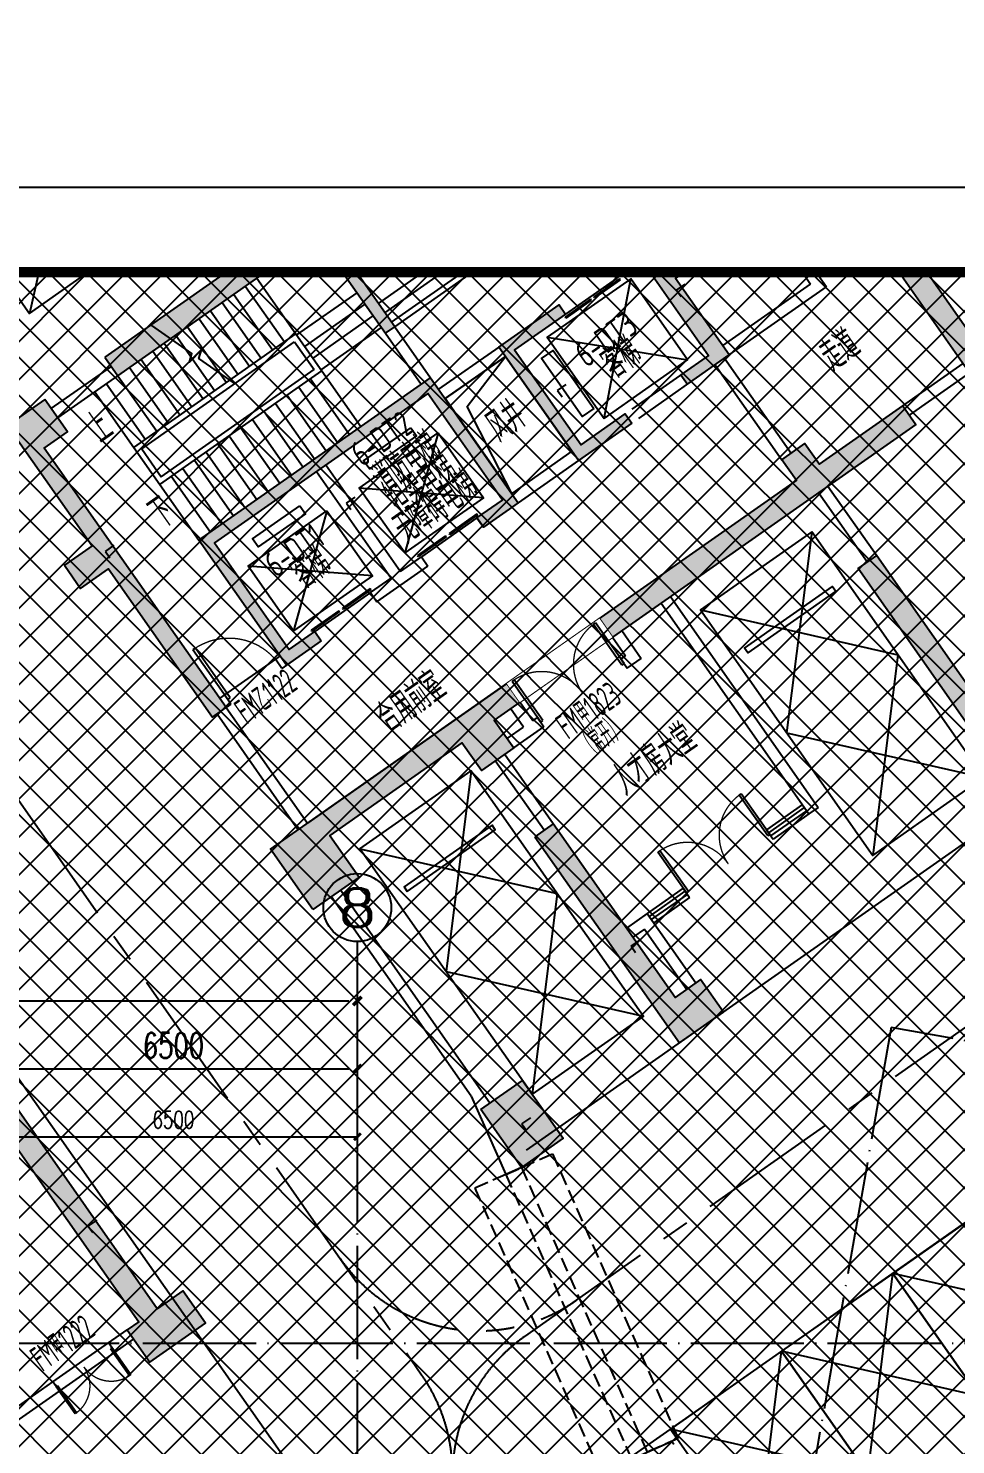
# Model space of a CAD drawing. Header units: millimetres. Extents: x 12325263 to 13848842, y -1463133 to 573208.
# Drawn here: x 12598484 to 12614869, y -804679 to -779647 of the extents above; entities that cross this region are included whole.
import ezdxf
from ezdxf.enums import TextEntityAlignment as Align
from ezdxf.xclip import XClip

# ---------------------------------------------------------------- set-up
doc = ezdxf.new("R2010")
doc.units = ezdxf.units.MM
doc.header["$LTSCALE"] = 1000
doc.header["$XCLIPFRAME"] = 0
for name, pattern in [('DASH', [0.35, 0.25, -0.1]), ('DOTE', [2.42, 2, -0.2, 0.02, -0.2]), ('ÎÄå«ºþµØÏÂÊÒ¡¾²ÎÕÕ¡¿$0$CENTERX2', [4, 2.5, -0.5, 0.5, -0.5])]:
    doc.linetypes.add(name, pattern=pattern)
for name, color, linetype in [('-2F平面$0$PUB-TEXT', 7, 'Continuous'), ('56号楼地下室墙柱$0$0q-柱0', 3, 'Continuous'), ('56号楼地下室墙柱$0$0q-柱填充', 5, 'Continuous'), ('A-AXIS', 16, 'DOTE'), ('A-AXIS-DIMS', 3, 'Continuous'), ('A-AXIS-TEXT', 7, 'Continuous'), ('A-WALL-PATT', 8, 'Continuous'), ('AXIS', 3, 'Continuous'), ('AXIS_TEXT', 7, 'Continuous'), ('DIM-PUB', 3, 'Continuous'), ('DRWD-DOOR', 2, 'Continuous'), ('DRWD-F-TEXT', 142, 'Continuous'), ('DRWD-WINDOW', 2, 'Continuous'), ('PARTS-CAR-政府', 40, 'Continuous'), ('PARTS-HOLE', 3, 'Continuous'), ('PARTS-STAIR', 2, 'Continuous'), ('PUB-TEXT', 7, 'Continuous'), ('PUB_DIM', 83, 'Continuous'), ('PUB_HATCH', 8, 'Continuous'), ('PUB_TEXT', 7, 'Continuous'), ('ROAD-LINE', 20, 'Continuous'), ('ROAD-中心线', 142, 'Continuous'), ('TITLIN1', 7, 'Continuous'), ('WALL', 5, 'Continuous'), ('WALL-SHATCH', 8, 'Continuous'), ('人防墙', 6, 'Continuous'), ('地下室柱网$0$1-0w-XR引用', 8, 'Continuous')]:
    doc.layers.add(name, color=color, linetype=linetype)
doc.layers.add('56号楼地下室墙柱$0$9', color=1, linetype='Continuous', plot=False)
doc.styles.add('-2F平面$0$hztxt', font='gbenor.shx', dxfattribs={"width": 0.7, "bigfont": 'gbcbig.shx'})
doc.styles.add('_TCH_AXIS', font='COMPLEX', dxfattribs={"bigfont": 'GBCBIG'})
doc.styles.add('_TCH_DIM_T3', font='SIMPLEX.shx', dxfattribs={"width": 0.705882, "bigfont": 'GBCBIG.shx'})
doc.styles.add('ACHT', font='simhei.ttf')
doc.styles.add('COMPLEX', font='COMPLEX')
doc.styles.add('hztxt', font='gbenor.shx', dxfattribs={"width": 0.7, "bigfont": 'gbcbig.shx'})
doc.styles.get("Standard").update_dxf_attribs({"font": 'gbenor.shx', "bigfont": 'gbcbig.shx'})
doc.styles.add('TITXC', font='simhei.ttf')
doc.styles.add('TITXV', font='', dxfattribs={"width": 0.7})
doc.styles.get('TITXV').set_extended_font_data('SimSun')
doc.dimstyles.new('_TCH_ARCH&&120', dxfattribs={"dimtxt": 306, "dimasz": 120, "dimexe": 300, "dimexo": 360, "dimgap": 147, "dimtad": 1, "dimdec": 0, "dimzin": 0, "dimdsep": 46, "dimtxsty": '_TCH_DIM_T3', "dimblk": 'ARCHTICK', "dimcen": 0.09, "dimclrt": 7, "dimazin": 2, "dimtfac": 1, "dimtdec": 0, "dimtix": 1, "dimtmove": 2, "dimatfit": 3, "dimfxl": 1, "dimfxlon": 1, "dimtolj": 1, "dimtzin": 0, "dimarcsym": 0})
doc.dimstyles.new('_TCH_ARCH&&150', dxfattribs={"dimtxt": 446.25, "dimasz": 150, "dimexe": 375, "dimexo": 450, "dimgap": 189.375, "dimtad": 1, "dimdec": 0, "dimzin": 0, "dimdsep": 46, "dimtxsty": '_TCH_DIM_T3', "dimblk": 'asdggshdfhsg_ArchTick', "dimcen": 0.09, "dimclrt": 7, "dimazin": 2, "dimtfac": 1, "dimtdec": 0, "dimtix": 1, "dimtmove": 2, "dimatfit": 3, "dimfxl": 1, "dimtolj": 1, "dimtzin": 0, "dimarcsym": 0})

# ---------------------------------------------------------------- blocks, each defined once
blk = doc.blocks.new('横向图框_A0')
at = {"layer": 'TITLIN1'}
blk.add_lwpolyline([(0, 0), (1189, 0), (1189, 841), (0, 841)], close=True, dxfattribs=at)
at = {"layer": 'TITLIN1', "const_width": 1.2}
blk.add_lwpolyline([(25, 10), (1179, 10), (1179, 831), (25, 831)], close=True, dxfattribs=at)
blk.add_lwpolyline([(25, 10), (1179, 10), (1179, 831), (25, 831)], close=True, dxfattribs=at)
at = {"style": 'TITXV', "width": 0.8}
for tag, p in [('智能化', (9.38, 781)), ('暖通', (3.13, 781)), ('建筑', (3.13, 705)), ('结构', (9.38, 705)), ('给排水', (15.63, 705)), ('电气', (21.88, 705))]:
    blk.add_attdef(tag, text='', height=2.5, rotation=90, dxfattribs=at).set_placement(p, align=Align.MIDDLE_CENTER)
for tag, height, style, p in [('总工程师', 3, 'ACHT', (1143.11, 210.3)), ('审定', 3, 'ACHT', (1143.11, 202.3)), ('审核', 3, 'ACHT', (1143.11, 194.3)), ('设计总负责人1', 3, 'ACHT', (1143.11, 186.3)), ('设计总负责人2', 3, 'ACHT', (1143.11, 178.3)), ('设计总负责人3', 3, 'ACHT', (1143.11, 170.3)), ('专业负责人1', 3, 'ACHT', (1143.11, 162.3)), ('专业负责人2', 3, 'ACHT', (1143.11, 154.3)), ('专业负责人3', 3, 'ACHT', (1143.11, 146.3)), ('校核1', 3, 'ACHT', (1143.11, 138.3)), ('校核2', 3, 'ACHT', (1143.11, 130.3)), ('设计1', 3, 'ACHT', (1143.11, 122.3)), ('设计2', 3, 'ACHT', (1143.11, 114.3)), ('工程编号', 3, 'TITXC', (1142.31, 74.79)), ('专业', 3, 'TITXC', (1170.43, 74.79)), ('设计阶段', 3, 'TITXC', (1155.54, 67.78)), ('图号', 5, 'TITXC', (1140.34, 32.75)), ('出图日期', 3, 'ACHT', (1144.35, 24.29))]:
    blk.add_attdef(tag, text='', height=height, dxfattribs=dict(style=style)).set_placement(p, align=Align.MIDDLE_CENTER)
at = {"style": 'TITXC', "flags": 1}
for tag, height, p in [('建设单位', 3, (1149.82, 102.29)), ('工程名称', 3, (1149.82, 86.29)), ('图纸名称', 5, (1149.82, 51.04))]:
    blk.add_attdef(tag, text='', height=height, dxfattribs=at).set_placement(p, align=Align.MIDDLE_CENTER)
at = {"style": 'ACHT', "width": 0.8}
for tag, p in [('版本号', (1172.76, 32.79)), ('序号', (1172.76, 24.29))]:
    blk.add_attdef(tag, text='', height=3, dxfattribs=at).set_placement(p, align=Align.MIDDLE_CENTER)
blk = doc.blocks.new('*U20')
blk.add_blockref('横向图框_A0', (0, 0))
blk = doc.blocks.new('A$C15443CC7')
at = {"xscale": 150, "yscale": 150, "zscale": 150}
blk.add_blockref('*U20', (0, 0), dxfattribs=at)
blk = doc.blocks.new('adgshg20211228-rf1')
at = {"layer": 'PUB_HATCH'}
blk.add_hatch(color=256, dxfattribs=at).paths.add_polyline_path([(0, 566), (-4490, 5056), (-4773, 4773), (0, 0)])
at = {"layer": '人防墙'}
for p, q in [((0, 566), (-4490, 5056)), ((-4773, 4773), (0, 0))]:
    blk.add_line(p, q, dxfattribs=at)
blk = doc.blocks.new('adgshg13-A$C7F010FC0')
at = {"layer": 'WALL-SHATCH'}
h = blk.add_hatch(color=256, dxfattribs=at)
h.dxf.hatch_style = 1
h.paths.add_polyline_path([(-60384, -16881), (-763, 197), (12588, -13153), (12588, -157996), (-162965, -188820), (-171262, -180523), (-171262, -31311), (-150707, -10756), (-131860, -7981), (-99162, -7981), (-99162, -4981), (-76620, -4981), (-70108, -16881)], flags=16)
h.paths.add_polyline_path([(-60091, -16381), (-647, 647), (12988, -12988), (12988, -158332), (-163101, -189250), (-171662, -180689), (-171662, -31145), (-150778, -10261), (-131897, -7481), (-99562, -7481), (-99562, -4581), (-76366, -4581), (-69908, -16381)])
blk = doc.blocks.new('adgshg13-$DORLIB2D$00000127')
at = {"color": 0}
for points in [[(-0.533, 0.795), (-0.533, 0.69)], [(-0.033, 0.795), (-0.533, 0.795)], [(-0.033, 0.69), (-0.533, 0.69)], [(-0.033, 0.795), (-0.033, 0.69)], [(0.533, 0.795), (0.033, 0.795)], [(0.033, 0.795), (0.033, 0.69)], [(0.533, 0.69), (0.033, 0.69)], [(0.533, 0.795), (0.533, 0.69)], [(0.5, 0.5), (-0.5, 0.5)]]:
    blk.add_lwpolyline(points, dxfattribs=at)
blk = doc.blocks.new('adgshg13-$WINLIB2D$00000001')
at = {"color": 0}
for points in [[(-0.5, 0.5), (0.5, 0.5)], [(0.5, 0.167), (-0.5, 0.167)], [(0.5, -0.167), (-0.5, -0.167)], [(-0.5, -0.5), (0.5, -0.5)]]:
    blk.add_lwpolyline(points, dxfattribs=at)
blk = doc.blocks.new('adgshg13-$DorLib2D$00000001')
at = {"linetype": 'ByBlock'}
for p, q in [((0.45, 0.975), (0.5, 0.975)), ((0.45, 0), (0.45, 0.975)), ((0.5, 0), (0.5, 0.975)), ((0.5, 0), (0.45, 0))]:
    blk.add_line(p, q, dxfattribs=at)
at = {"linetype": 'ByBlock', "lineweight": 13}
blk.add_arc((0.475, 0), 0.975, 91.4693, 180, dxfattribs=at)
blk = doc.blocks.new('adgshg13-$DorLib2D$00000002')
for p, q in [((-0.5, 0), (-0.5, 0.4875)), ((-0.475, 0.4875), (-0.5, 0.4875)), ((-0.475, 0), (-0.475, 0.4875)), ((0.475, 0), (0.475, 0.4875)), ((0.475, 0.4875), (0.5, 0.4875)), ((0.5, 0), (0.5, 0.4875)), ((-0.5, 0), (-0.475, 0)), ((0.5, 0), (0.475, 0))]:
    blk.add_line(p, q)
at = {"lineweight": 13}
for centre, start, end in [((-0.4875, 0), 0, 88.53072), ((0.4875, 0), 91.46928, 180)]:
    blk.add_arc(centre, 0.4875, start, end, dxfattribs=at)
blk = doc.blocks.new('adgshg13-FJLM5500')
at = {"layer": 'DRWD-WINDOW', "color": 1, "linetype": 'DASH'}
for p, q in [((-500, 5750), (-500, 250)), ((100, 5750), (-500, 5750)), ((400, 5750), (1000, 5750)), ((1000, 5750), (1000, 250)), ((-500, 250), (100, 250)), ((1000, 250), (400, 250))]:
    blk.add_line(p, q, dxfattribs=at)
at = {"layer": 'DRWD-WINDOW', "color": 2, "linetype": 'DASH'}
for p, q in [((100, 5750), (100, 250)), ((100, 5750), (400, 5750)), ((400, 5750), (400, 250)), ((100, 250), (400, 250))]:
    blk.add_line(p, q, dxfattribs=at)
blk = doc.blocks.new('adgshg13-政府车位')
at = {"color": 40}
blk.add_lwpolyline([(0, 0), (2400, 0), (2400, 5300), (0, 5300)], close=True, dxfattribs=at)
for points in [[(2400, 0), (0, 2650), (2400, 5300)], [(0, 0), (2400, 2650), (0, 5300)]]:
    blk.add_lwpolyline(points, dxfattribs=at)
at = {"color": 40, "extrusion": (-0.000447791, 3.39716e-15, 1), "elevation": -1}
blk.add_lwpolyline([(250, 1100), (2150, 1100), (2150, 1000), (250, 1000)], close=True, dxfattribs=at)
blk = doc.blocks.new('adgshg56号楼地下室墙柱')
at = {"layer": '56号楼地下室墙柱$0$0q-柱填充'}
h = blk.add_hatch(color=256, dxfattribs=at)
h.dxf.hatch_style = 1
h.paths.add_polyline_path([(-1000, 3800), (-1800, 3800), (-1800, 1200), (-2400, 1200), (-2400, 700), (-1800, 700), (-1800, -2500), (-1500, -2500), (-1500, 3100), (-1000, 3100)])
h = blk.add_hatch(color=256, dxfattribs=at)
h.dxf.hatch_style = 1
h.paths.add_polyline_path([(300, 3800), (300, 3400), (4600, 3400), (4600, 1300), (4800, 1300), (4800, 3400), (8550, 3400), (8550, 2650), (9850, 2650), (9850, 3800)])
h = blk.add_hatch(color=256, dxfattribs=at)
h.dxf.hatch_style = 1
h.paths.add_polyline_path([(550, -2500), (-200, -2500), (-200, 200), (4800, 200), (4800, -2500), (4050, -2500), (4050, -2300), (4600, -2300), (4600, 0), (0, 0), (0, -2300), (550, -2300)])
h = blk.add_hatch(color=256, dxfattribs=at)
h.dxf.hatch_style = 1
h.paths.add_polyline_path([(7250, -2500), (6100, -2500), (6100, -50), (7400, -50), (7400, -250), (6300, -250), (6300, -2300), (7250, -2300)])
h = blk.add_hatch(color=256, dxfattribs=at)
h.dxf.hatch_style = 1
h.paths.add_polyline_path([(8500, -250), (9050, -250), (9050, -2300), (8450, -2300), (8450, -2500), (9350, -2500), (9350, -850), (9850, -850), (9850, -50), (8500, -50)])
h = blk.add_hatch(color=256, dxfattribs=at)
h.dxf.hatch_style = 1
h.paths.add_polyline_path([(-2300, -6300), (-2300, -5000), (9050, -5000), (9050, -4550), (9550, -4550), (9550, -5000), (11350, -5000), (11350, -5400), (2250, -5400), (2250, -6000), (1550, -6000), (1550, -5400), (-1300, -5400), (-1300, -6300)])
h = blk.add_hatch(color=256, dxfattribs=at)
h.dxf.hatch_style = 1
h.paths.add_polyline_path([(-9000, -5000), (-9000, -10500), (-9250, -10500), (-9250, -11200), (-8050, -11200), (-8050, -10500), (-8600, -10500), (-8600, -5000)])
h = blk.add_hatch(color=256, dxfattribs=at)
h.dxf.hatch_style = 1
h.paths.add_polyline_path([(9950, -11950), (9050, -11950), (9050, -6900), (9450, -6900), (9450, -11250), (9950, -11250)])
h = blk.add_hatch(color=256, dxfattribs=at)
h.dxf.hatch_style = 1
h.paths.add_polyline_path([(1650, -7500), (1650, -11950), (2600, -11950), (2600, -11250), (2050, -11250), (2050, -7500)])
h = blk.add_hatch(color=256, dxfattribs=at)
h.dxf.hatch_style = 1
h.paths.add_polyline_path([(-1900, -10900), (-1000, -10900), (-1000, -12150), (-1900, -12150)])
at = {"layer": '56号楼地下室墙柱$0$0q-柱0'}
for points in [[(-1000, 3800), (-1800, 3800), (-1800, 1200), (-2400, 1200), (-2400, 700), (-1800, 700), (-1800, -2500), (-1500, -2500), (-1500, 3100), (-1000, 3100)], [(300, 3800), (300, 3400), (4600, 3400), (4600, 1300), (4800, 1300), (4800, 3400), (8550, 3400), (8550, 2650), (9850, 2650), (9850, 3800)], [(550, -2500), (-200, -2500), (-200, 200), (4800, 200), (4800, -2500), (4050, -2500), (4050, -2300), (4600, -2300), (4600, 0), (0, 0), (0, -2300), (550, -2300)], [(7250, -2500), (6100, -2500), (6100, -50), (7400, -50), (7400, -250), (6300, -250), (6300, -2300), (7250, -2300)], [(8500, -250), (9050, -250), (9050, -2300), (8450, -2300), (8450, -2500), (9350, -2500), (9350, -850), (9850, -850), (9850, -50), (8500, -50)], [(-2300, -6300), (-2300, -5000), (9050, -5000), (9050, -4550), (9550, -4550), (9550, -5000), (11350, -5000), (11350, -5400), (2250, -5400), (2250, -6000), (1550, -6000), (1550, -5400), (-1300, -5400), (-1300, -6300)], [(-9000, -5000), (-9000, -10500), (-9250, -10500), (-9250, -11200), (-8050, -11200), (-8050, -10500), (-8600, -10500), (-8600, -5000)], [(9950, -11950), (9050, -11950), (9050, -6900), (9450, -6900), (9450, -11250), (9950, -11250)], [(1650, -7500), (1650, -11950), (2600, -11950), (2600, -11250), (2050, -11250), (2050, -7500)], [(-1900, -10900), (-1000, -10900), (-1000, -12150), (-1900, -12150)]]:
    blk.add_lwpolyline(points, close=True, dxfattribs=at)
at = {"layer": '56号楼地下室墙柱$0$9'}
for p, q in [((-1665, 985), (-1665, 845)), ((-1665, 985), (-1475, 985)), ((2310, -765), (2310, -900)), ((2310, -765), (2495, -765)), ((9250, -1030), (9250, -1170)), ((9250, -1030), (9435, -1030)), ((6510, -1275), (6510, -1415)), ((6510, -1275), (6695, -1275)), ((3710, -5300), (3710, -5440)), ((3710, -5300), (3895, -5300)), ((-8760, -8605), (-8760, -8745)), ((-8760, -8605), (-8570, -8605)), ((1935, -10060), (1935, -10195)), ((1935, -10060), (2120, -10060)), ((-1450, -11525), (-1450, -11665)), ((-1450, -11525), (-1260, -11525))]:
    blk.add_line(p, q, dxfattribs=at)
blk = doc.blocks.new('A$C4C7A72D3')
at = {"layer": 'DIM-PUB'}
blk.add_lwpolyline([(197509.4, 154830.2), (196469, 156210.3), (196979.1, 157199)], dxfattribs=at)
at = {"layer": 'DRWD-DOOR', "color": 2}
for p, q in [((192241.5, 137965.7), (193090, 138814.3)), ((192382.9, 137824.3), (193231.4, 138672.9))]:
    blk.add_line(p, q, dxfattribs=at)
at = {"layer": 'DRWD-WINDOW', "color": 2}
for p, q in [((202971.9, 149756.7), (203113.3, 149615.3)), ((201699.1, 148483.9), (201840.5, 148342.5))]:
    blk.add_line(p, q, dxfattribs=at)
at = {"layer": 'PARTS-HOLE'}
blk.add_lwpolyline([(196059.8, 156279.8), (196979.1, 157199), (198428.6, 155749.5), (197509.4, 154830.2)], close=True, dxfattribs=at)
at = {"layer": 'PARTS-STAIR'}
for p, q in [((198888.2, 156421.2), (198923.6, 158931.5)), ((192418.2, 157800.1), (193266.8, 156951.6)), ((193284.4, 156933.9), (194203.7, 157853.1)), ((192241.5, 157623.3), (193090, 156774.8)), ((193461.2, 156757.1), (194380.4, 157676.3)), ((193638, 156580.3), (194557.2, 157499.6)), ((197650.8, 157658.7), (200161, 157694)), ((191887.9, 157269.8), (192736.4, 156421.2)), ((192064.7, 157446.5), (192913.2, 156598)), ((193814.8, 156403.6), (194734, 157322.8)), ((191711.1, 157093), (192559.7, 156244.5)), ((191357.6, 156739.4), (192206.1, 155890.9)), ((191534.3, 156916.2), (192382.9, 156067.7)), ((191180.8, 156562.7), (192029.3, 155714.1)), ((190827.2, 156209.1), (191675.8, 155360.6)), ((191004, 156385.9), (191852.5, 155537.4)), ((193655.7, 156209.1), (194504.2, 155360.6)), ((193832.4, 156385.9), (194681, 155537.4)), ((190650.5, 156032.3), (191499, 155183.8)), ((193478.9, 156032.3), (194327.4, 155183.8)), ((190473.7, 155855.6), (191322.2, 155007)), ((193302.1, 155855.5), (194150.6, 155007)), ((190120.1, 155502), (190968.7, 154653.5)), ((190296.9, 155678.8), (191145.4, 154830.2)), ((192948.6, 155502), (193797.1, 154653.5)), ((193125.3, 155678.8), (193973.9, 154830.2)), ((196042.1, 155661.1), (195829.9, 153469.1)), ((189943.4, 155325.2), (190791.9, 154476.7)), ((192771.8, 155325.2), (193620.3, 154476.7)), ((192418.2, 154971.7), (193266.8, 154123.1)), ((192595, 155148.4), (193443.5, 154299.9)), ((192241.5, 154794.9), (193090, 153946.4)), ((192064.7, 154618.1), (192913.2, 153769.6)), ((197032, 154671.1), (194840, 154459.1)), ((191711.1, 154264.6), (192559.7, 153416)), ((191887.9, 154441.3), (192736.4, 153592.8)), ((191534.3, 154087.8), (192382.9, 153239.3)), ((194345.1, 153964), (194132.8, 151772)), ((191357.6, 153911), (192206.1, 153062.5)), ((195335, 152974), (193142.9, 152762)), ((193903.1, 151224), (193125.3, 150446.2))]:
    blk.add_line(p, q, dxfattribs=at)
for points in [[(198888.2, 156421.2), (200161, 157694), (198923.6, 158931.5), (197650.8, 157658.7)], [(198676.1, 156562.7), (198499.3, 156385.9), (197615.4, 157269.8), (197792.2, 157446.5)], [(196042.1, 155661.1), (197032, 154671.1), (195829.9, 153469.1), (194840, 154459.1)], [(194345.1, 153964), (195335, 152974), (194132.8, 151772), (193142.9, 152762)]]:
    blk.add_lwpolyline(points, close=True, dxfattribs=at)
for points in [[(191756.1, 156431.2, 0, 100, 0), (192038.9, 156714.1, 0, 0, 0), (193231.2, 157906.4, 0, 0, 0), (194716.3, 156421.2, 0, 0, 0), (191781.8, 153486.7, 0, 0, 0)], [(191470.7, 156004, 0, 100, 0), (191187.9, 155721.2, 0, 0, 0), (190367.6, 154901, 0, 0, 0)]]:
    blk.add_lwpolyline(points, format="xyseb", dxfattribs=at)
for points in [[(192336.9, 155907.5), (191651.8, 156226.9), (191669.9, 156384), (191497.8, 156133.2), (191515.9, 156290.3), (190730.5, 156656.5)], [(195554.2, 155668.2), (195677.9, 155544.4), (194956.7, 154823.2), (194832.9, 154947), (195554.2, 155668.2)], [(193857.2, 153971.1), (193980.9, 153847.4), (193259.6, 153126.2), (193135.9, 153249.9), (193857.2, 153971.1)]]:
    blk.add_lwpolyline(points, dxfattribs=at)
at = {"layer": 'ROAD-LINE'}
for p, q in [((202585.6, 138481.1), (215720.6, 151616.1)), ((185933.6, 147921.3), (197348.2, 136506.7))]:
    blk.add_line(p, q, dxfattribs=at)
at = {"layer": 'ROAD-中心线', "linetype": 'ÎÄå«ºþµØÏÂÊÒ¡¾²ÎÕÕ¡¿$0$CENTERX2'}
for p, q in [((186988.6, 150862.6), (198635.4, 139215.8)), ((200312.2, 140197.5), (210523.5, 150408.8))]:
    blk.add_line(p, q, dxfattribs=at)
for centre, start, end in [((198982.9, 143110.9), 224.99999, 315.00001), ((202433.5, 138076.2), 135.00001, 189.95296), ((196514.1, 137094.4), 9.95296, 44.99999)]:
    blk.add_arc(centre, 3000, start, end, dxfattribs=at)
at = {"layer": 'WALL'}
for p, q in [((200762.1, 160982.1), (202353.1, 159391.1)), ((200620.7, 160840.6), (202070.2, 159391.1)), ((195282, 159391.1), (196130.5, 158542.6)), ((200726.7, 158047.6), (202070.2, 159391.1)), ((200868.2, 157906.2), (202353.1, 159391.1)), ((194610.3, 157729.4), (195635.6, 158754.7)), ((194751.7, 157588), (195777, 158613.3)), ((194893.1, 157446.5), (195918.4, 158471.8)), ((194963.8, 157375.8), (196130.5, 158542.6)), ((195777, 158613.3), (195918.4, 158471.8)), ((204050.1, 157552.6), (204969.4, 158471.8)), ((204191.6, 157411.2), (205110.8, 158330.4)), ((200797.4, 157835.4), (202247, 156385.9)), ((200656, 157694), (202105.6, 156244.5)), ((194822.4, 157234.4), (195600.2, 156456.6)), ((194963.8, 157375.8), (195741.6, 156598)), ((196837.6, 157340.5), (195918.4, 156421.2)), ((196979.1, 157199), (196059.8, 156279.8)), ((199347.9, 156668.7), (200125.7, 157446.5)), ((199489.3, 156527.3), (200267.1, 157305.1)), ((190791.9, 154476.7), (193266.8, 156951.6)), ((193266.8, 156951.6), (193832.4, 156385.9)), ((190933.3, 154476.7), (193266.8, 156810.1)), ((193266.8, 156810.1), (193691, 156385.9)), ((191357.6, 153911), (193832.4, 156385.9)), ((191357.6, 154052.4), (193691, 156385.9)), ((189236.2, 154901), (190155.5, 155820.2)), ((198428.6, 155749.5), (197509.4, 154830.2)), ((202848.1, 155784.8), (203908.7, 154724.2)), ((202989.5, 155926.2), (204050.1, 154865.6)), ((189377.7, 154759.5), (190296.9, 155678.8)), ((198570.1, 155608.1), (197650.8, 154688.8)), ((194186, 154759.5), (195812.3, 153133.2)), ((190791.9, 154476.7), (191357.6, 153911)), ((190933.3, 154476.7), (191357.6, 154052.4)), ((194044.6, 154618.1), (195670.9, 152991.8)), ((196979.1, 154299.9), (197120.5, 154158.5)), ((195812.3, 153133.2), (196130.5, 153451.4)), ((196130.5, 153451.4), (196272, 153310)), ((200585.4, 153522), (203802.7, 150304.7)), ((195494.1, 152532.1), (196272, 153310)), ((200444, 153380.6), (203661.3, 150163.3)), ((195352.7, 152673.6), (195670.9, 152991.8)), ((199418.7, 152921), (199984.3, 152355.3)), ((199842.8, 152779.6), (200267.2, 152355.3)), ((195352.7, 152673.6), (195494.1, 152532.1)), ((199913.6, 152284.6), (199984.3, 152355.3)), ((199913.6, 152284.6), (200055.1, 152143.2)), ((200055.1, 152143.2), (200267.2, 152355.3)), ((198004.4, 151506.8), (194963.9, 148466.2)), ((198570.1, 150941.1), (198004.4, 151506.8)), ((194044.6, 151082.6), (193903.1, 151224)), ((193973.9, 151294.7), (193903.2, 151224)), ((194115.3, 151153.3), (194044.6, 151082.6)), ((198428.7, 150799.7), (198145.8, 151082.6)), ((198570.1, 150941.1), (198640.8, 151011.8)), ((198640.8, 151011.8), (198782.3, 150870.4)), ((198181.2, 150552.2), (198428.7, 150799.7)), ((198322.6, 150410.7), (198782.3, 150870.4)), ((193125.3, 150446.2), (193054.6, 150375.5)), ((193266.8, 150304.8), (193125.3, 150446.2)), ((193266.8, 150304.8), (193196, 150234.1)), ((193196, 150234.1), (194963.9, 148466.2)), ((199241.8, 149208.7), (198181.2, 150269.3)), ((203802.7, 150304.7), (203661.3, 150163.3)), ((193054.6, 150092.6), (194822.4, 148324.9)), ((199100.4, 149067.3), (198039.8, 150127.9)), ((201151.1, 147935.9), (200832.9, 147617.7)), ((201151.1, 147935.9), (202211.7, 146875.3)), ((201151.1, 147653), (200974.3, 147476.3)), ((201151.1, 147653), (202070.2, 146733.9)), ((198645.7, 144218.7), (195600.2, 147264.2)), ((198994.3, 144152.9), (195741.6, 147405.6)), ((198645.7, 144218.7), (199487.5, 142960.8)), ((199736.8, 143127.6), (199487.5, 142960.8)), ((193832.4, 139556.7), (193973.9, 139698.2)), ((193090, 138814.3), (193372.8, 139097.1)), ((193231.4, 138672.9), (193514.2, 138955.7)), ((193231.4, 138672.9), (193090, 138814.3)), ((202546.2, 138389.8), (203193.2, 138822.7)), ((203193.2, 138822.7), (203237, 138778.9)), ((190438.3, 136162.6), (192241.5, 137965.7)), ((192382.9, 137824.3), (192241.5, 137965.7)), ((190049.4, 135490.9), (192382.9, 137824.3))]:
    blk.add_line(p, q, dxfattribs=at)
at = {"layer": 'DRWD-DOOR', "color": 2}
for name, p, xscale, yscale, zscale, rotation in [('adgshg13-$DorLib2D$00000001', (193585, 150764.4), -1100, 1100, -999.9999999999998, 45.00000113223535), ('adgshg13-$DorLib2D$00000002', (202406.2, 149049.6), 1800, 1800, -2400, 45.00000673786391), ('adgshg13-$DorLib2D$00000002', (192736.4, 138319.3), 1200, 1200, -1600, 225.0000067378639)]:
    blk.add_blockref(name, p, dxfattribs=dict(at, xscale=xscale, yscale=yscale, zscale=zscale, rotation=rotation))
at = {"layer": 'DRWD-DOOR', "rotation": 33.78932407421895}
blk.add_blockref('adgshg13-FJLM5500', (202602.2, 138126.4), dxfattribs=at)
at = {"layer": 'DRWD-WINDOW', "color": 2, "xscale": 775, "yscale": 200, "zscale": -1500, "rotation": 224.9999999915268}
for p in [(203316.6, 149960), (201495.8, 148139.2)]:
    blk.add_blockref('adgshg13-$WINLIB2D$00000001', p, dxfattribs=at)
at = {"layer": 'PARTS-CAR-政府'}
for p, rotation in [((192312.2, 160239.6), 134.9999999955961), ((202848.1, 155077.7), 224.9999999785348), ((210272.5, 138673), 45), ((208575.4, 136976), 45), ((206878.2, 135279), 45)]:
    blk.add_blockref('adgshg13-政府车位', p, dxfattribs=dict(at, rotation=rotation))
at = {"layer": 'PARTS-CAR-政府', "xscale": -0.9999999999999996, "rotation": 224.999999956107}
blk.add_blockref('adgshg13-政府车位', (195953.8, 148183.4), dxfattribs=at)
at = {"layer": 'PARTS-STAIR', "color": 2}
for p, xscale, yscale, zscale, rotation in [((198216.5, 158577.9), -1100, 199.9999999999999, 1200, 224.9999967492438), ((196625.5, 153804.9), 1199.999999999999, 199.9999999999998, 1199.999999999999, 45.00000321926931), ((194999.2, 152178.6), 1199.999999999999, 199.9999999999998, 1199.999999999999, 45.00000321926931)]:
    blk.add_blockref('adgshg13-$DORLIB2D$00000127', p, dxfattribs=dict(at, xscale=xscale, yscale=yscale, zscale=zscale, rotation=rotation))
at = {"layer": 'WALL', "color": 1}
blk.add_blockref('adgshg13-A$C7F010FC0', (210433, 205503.6), dxfattribs=at)
at = {"layer": '人防墙', "ltscale": 1000}
blk.add_blockref('adgshg20211228-rf1', (205252.2, 158189), dxfattribs=at)
at = {"layer": '地下室柱网$0$1-0w-XR引用', "rotation": 45.00000001821387}
blk.add_blockref('adgshg56号楼地下室墙柱', (192488.9, 153062.5), dxfattribs=at)
at = {"layer": '-2F平面$0$PUB-TEXT', "color": 7, "style": '-2F平面$0$hztxt', "width": 0.8}
blk.add_text('电井', height=550, rotation=45, dxfattribs=at).set_placement((200805.9, 159249.2))
at = {"layer": 'DRWD-F-TEXT', "width": 0.6}
for s, p in [('FM乙1122', (193604.8, 149991.7)), ('FM甲1222', (192029.3, 138098.4))]:
    blk.add_text(s, height=450, rotation=45.00001, dxfattribs=at).set_placement(p)
at = {"layer": 'PUB-TEXT', "color": 7, "style": 'hztxt', "width": 0.8}
for s, rotation, p in [('走道', 45, (202743.2, 157921.6)), ('风井', 45, (197158.8, 155664.8)), ('上', 45.00002, (190217.9, 154429.5)), ('下', 44.99999, (191553.9, 153124.3)), ('合用前室', 45, (196134.6, 150259.1)), ('人才房大堂', 45, (200431.3, 149890.9))]:
    blk.add_text(s, height=550, rotation=rotation, dxfattribs=at).set_placement(p)
at = {"layer": 'PUB_TEXT', "color": 7, "style": '-2F平面$0$hztxt', "width": 0.8}
for s, height, p in [('6-DT3', 450, (198427.4, 157238.7)), ('客梯', 550, (198967.8, 157115)), ('6-DT2', 450, (194830.9, 154824.5)), ('消防电梯', 550, (195315.8, 154409.7)), ('担架电梯', 550, (195659.6, 154081)), ('无障碍电梯', 550, (195853.7, 153610.6)), ('6-DT1', 450, (193667, 152632.3)), ('客梯', 550, (194207.4, 152508.6))]:
    blk.add_text(s, height=height, rotation=45, dxfattribs=at).set_placement(p)
blk.add_wipeout([(199701.5, 152638.1), (199418.7, 152921), (198004.4, 151506.8), (198287.3, 151223.9)]).dxf.layer = 'WALL'
at = {"layer": 'ROAD-LINE'}
blk.add_line((199772.1, 143445.8), (207974.6, 151648.3), dxfattribs=at)
at = {"layer": 'DRWD-DOOR', "color": 2, "xscale": 1800, "yscale": 1800, "zscale": -2400, "rotation": 45.00000673786391}
blk.add_blockref('adgshg13-$DorLib2D$00000002', (199348, 151577.5), dxfattribs=at)
at = {"layer": 'DRWD-F-TEXT', "width": 0.6}
for s, p in [('FM甲1823', (199244.8, 150711.7)), ('（常开）', (199692.8, 150432.1))]:
    blk.add_text(s, height=450, rotation=45.00001, dxfattribs=at).set_placement(p)
blk = doc.blocks.new('_AXISO')
blk.add_circle((0, 0), 0.5)
at = {"layer": 'AXIS_TEXT', "style": 'COMPLEX', "width": 1.041667}
blk.add_attdef('A', text='', height=0.56, dxfattribs=at).set_placement((-0.25, -0.28), (0.25, -0.28), align=Align.FIT)
blk = doc.blocks.new('_ArchTick')
at = {"color": 0, "linetype": 'ByBlock', "const_width": 0.4}
blk.add_lwpolyline([(-0.5, -0.5), (0.5, 0.5)], dxfattribs=at)
blk = doc.blocks.new('*D5287')
at = {"layer": 'A-AXIS-DIMS', "color": 0, "lineweight": -2, "transparency": 16777216}
for p, q in [((6115, -8719), (11805, -4729)), ((11804, -4728), (11977, -4975)), ((6114, -8719), (6287, -8965))]:
    blk.add_line(p, q, dxfattribs=at)
at = {"layer": 'Defpoints', "color": 0, "transparency": 16777216}
for p in [(9531, -1487), (11805, -4729), (3841, -5477)]:
    blk.add_point(p, dxfattribs=at)
at = {"layer": 'A-AXIS-DIMS', "color": 0, "lineweight": -2, "transparency": 16777216, "xscale": 120, "yscale": 120, "zscale": 120}
for p, rotation in [((11805, -4729), 35.04124824301846), ((6115, -8719), 215.0412482430185)]:
    blk.add_blockref('_ArchTick', p, dxfattribs=dict(at, rotation=rotation))
at = {"layer": 'A-AXIS-DIMS', "color": 7, "transparency": 16777216, "insert": (8788, -6479), "char_height": 306, "attachment_point": 5, "rotation": 35.0412, "style": '_TCH_DIM_T3'}
blk.add_mtext('\\A1;6950', dxfattribs=at)
blk = doc.blocks.new('*D5288')
at = {"layer": 'A-AXIS-DIMS', "color": 0, "lineweight": -2, "transparency": 16777216}
for p, q in [((11090, -4058), (11254, -3943)), ((11253, -3942), (11426, -4189)), ((11254, -3943), (11352, -3874)), ((11090, -4058), (10992, -4127)), ((11089, -4057), (11262, -4303))]:
    blk.add_line(p, q, dxfattribs=at)
at = {"layer": 'Defpoints', "color": 0, "transparency": 16777216}
for p in [(9531, -1487), (9368, -1602), (11254, -3943)]:
    blk.add_point(p, dxfattribs=at)
at = {"layer": 'A-AXIS-DIMS', "color": 0, "lineweight": -2, "transparency": 16777216, "xscale": 120, "yscale": 120, "zscale": 120}
for p, rotation in [((11090, -4058), 35.04124824301852), ((11254, -3943), 215.0412482430185)]:
    blk.add_blockref('_ArchTick', p, dxfattribs=dict(at, rotation=rotation))
at = {"layer": 'A-AXIS-DIMS', "color": 7, "transparency": 16777216, "insert": (11000, -3755), "char_height": 306, "attachment_point": 5, "rotation": 35.0412, "style": '_TCH_DIM_T3'}
blk.add_mtext('\\A1;200', dxfattribs=at)
blk = doc.blocks.new('*D5289')
at = {"layer": 'A-AXIS-DIMS', "color": 0, "lineweight": -2, "transparency": 16777216}
for p, q in [((5564, -7933), (11090, -4058)), ((11089, -4057), (11262, -4303)), ((5563, -7933), (5736, -8179))]:
    blk.add_line(p, q, dxfattribs=at)
at = {"layer": 'Defpoints', "color": 0, "transparency": 16777216}
for p in [(9368, -1602), (11090, -4058), (3841, -5477)]:
    blk.add_point(p, dxfattribs=at)
at = {"layer": 'A-AXIS-DIMS', "color": 0, "lineweight": -2, "transparency": 16777216, "xscale": 120, "yscale": 120, "zscale": 120}
for p, rotation in [((11090, -4058), 35.04124824301844), ((5564, -7933), 215.0412482430185)]:
    blk.add_blockref('_ArchTick', p, dxfattribs=dict(at, rotation=rotation))
at = {"layer": 'A-AXIS-DIMS', "color": 7, "transparency": 16777216, "insert": (8155, -5750), "char_height": 306, "attachment_point": 5, "rotation": 35.0412, "style": '_TCH_DIM_T3'}
blk.add_mtext('\\A1;6750', dxfattribs=at)
blk = doc.blocks.new('*D5290')
at = {"layer": 'A-AXIS-DIMS', "color": 0, "lineweight": -2, "transparency": 16777216}
for p, q in [((-6479, 4816), (-6726, 4643)), ((-6480, 4815), (438, -5050)), ((439, -5050), (193, -5223))]:
    blk.add_line(p, q, dxfattribs=at)
at = {"layer": 'Defpoints', "color": 0, "transparency": 16777216}
for p in [(-4400, 6274), (2519, -3592), (438, -5050)]:
    blk.add_point(p, dxfattribs=at)
at = {"layer": 'A-AXIS-DIMS', "color": 0, "lineweight": -2, "transparency": 16777216, "xscale": 120, "yscale": 120, "zscale": 120}
for p, rotation in [((-6480, 4815), 125.0412482430256), ((438, -5050), 305.0412482430256)]:
    blk.add_blockref('_ArchTick', p, dxfattribs=dict(at, rotation=rotation))
at = {"layer": 'A-AXIS-DIMS', "color": 7, "transparency": 16777216, "insert": (-2775, 55), "char_height": 306, "attachment_point": 5, "rotation": 305.0412, "style": '_TCH_DIM_T3'}
blk.add_mtext('\\A1;12050', dxfattribs=at)
blk = doc.blocks.new('*D5291')
at = {"layer": 'A-AXIS-DIMS', "color": 0, "lineweight": -2, "transparency": 16777216}
for p, q in [((-2249, 455), (-2495, 282)), ((-2249, 454), (1224, -4499)), ((1225, -4499), (979, -4672))]:
    blk.add_line(p, q, dxfattribs=at)
at = {"layer": 'Defpoints', "color": 0, "transparency": 16777216}
for p in [(-955, 1362), (2519, -3592), (1224, -4499)]:
    blk.add_point(p, dxfattribs=at)
at = {"layer": 'A-AXIS-DIMS', "color": 0, "lineweight": -2, "transparency": 16777216, "xscale": 120, "yscale": 120, "zscale": 120}
for p, rotation in [((-2249, 454), 125.0412482430296), ((1224, -4499), 305.0412482430296)]:
    blk.add_blockref('_ArchTick', p, dxfattribs=dict(at, rotation=rotation))
at = {"layer": 'A-AXIS-DIMS', "color": 7, "transparency": 16777216, "insert": (-267, -1850), "char_height": 306, "attachment_point": 5, "rotation": 305.0412, "style": '_TCH_DIM_T3'}
blk.add_mtext('\\A1;6050', dxfattribs=at)
blk = doc.blocks.new('*D5292')
at = {"layer": 'A-AXIS-DIMS', "color": 0, "lineweight": -2, "transparency": 16777216}
for p, q in [((-5694, 5367), (-5940, 5194)), ((-5694, 5367), (-2249, 454)), ((-2249, 455), (-2495, 282))]:
    blk.add_line(p, q, dxfattribs=at)
at = {"layer": 'Defpoints', "color": 0, "transparency": 16777216}
for p in [(-4400, 6274), (-955, 1362), (-2249, 454)]:
    blk.add_point(p, dxfattribs=at)
at = {"layer": 'A-AXIS-DIMS', "color": 0, "lineweight": -2, "transparency": 16777216, "xscale": 120, "yscale": 120, "zscale": 120}
for p, rotation in [((-5694, 5367), 125.0412482430296), ((-2249, 454), 305.0412482430296)]:
    blk.add_blockref('_ArchTick', p, dxfattribs=dict(at, rotation=rotation))
at = {"layer": 'A-AXIS-DIMS', "color": 7, "transparency": 16777216, "insert": (-3726, 3083), "char_height": 306, "attachment_point": 5, "rotation": 305.0412, "style": '_TCH_DIM_T3'}
blk.add_mtext('\\A1;6000', dxfattribs=at)
blk = doc.blocks.new('asdggshdfhsg_ArchTick')
at = {"color": 0, "linetype": 'ByBlock', "const_width": 0.4}
blk.add_lwpolyline([(-0.5, -0.5), (0.5, 0.5)], dxfattribs=at)
blk = doc.blocks.new('*D5248')
at = {"layer": 'AXIS', "color": 0, "lineweight": -2, "transparency": 16777216}
for p, q in [((12424867, 1082540), (12424867, 1085415)), ((12470867, 1082540), (12470867, 1085415)), ((12425017, 1085040), (12470717, 1085040))]:
    blk.add_line(p, q, dxfattribs=at)
at = {"layer": 'Defpoints', "color": 0, "transparency": 16777216}
for p in [(12470867, 1085040), (12424867, 1082090), (12470867, 1082090)]:
    blk.add_point(p, dxfattribs=at)
at = {"layer": 'AXIS', "color": 0, "lineweight": -2, "transparency": 16777216, "xscale": 150, "yscale": 150, "zscale": 150, "rotation": 180}
blk.add_blockref('asdggshdfhsg_ArchTick', (12424867, 1085040), dxfattribs=at)
at = {"layer": 'AXIS', "color": 0, "lineweight": -2, "transparency": 16777216, "xscale": 150, "yscale": 150, "zscale": 150}
blk.add_blockref('asdggshdfhsg_ArchTick', (12470867, 1085040), dxfattribs=at)
at = {"layer": 'AXIS', "color": 7, "transparency": 16777216, "insert": (12447867, 1085452), "char_height": 446.2, "attachment_point": 5, "style": '_TCH_DIM_T3'}
blk.add_mtext('\\A1;46000', dxfattribs=at)
blk = doc.blocks.new('*D5256')
at = {"layer": 'AXIS', "color": 0, "lineweight": -2, "transparency": 16777216}
for p, q in [((12464367, 1082540), (12464367, 1084215)), ((12470867, 1082540), (12470867, 1084215)), ((12464517, 1083840), (12470717, 1083840))]:
    blk.add_line(p, q, dxfattribs=at)
at = {"layer": 'Defpoints', "color": 0, "transparency": 16777216}
for p in [(12470867, 1083840), (12464367, 1082090), (12470867, 1082090)]:
    blk.add_point(p, dxfattribs=at)
at = {"layer": 'AXIS', "color": 0, "lineweight": -2, "transparency": 16777216, "xscale": 150, "yscale": 150, "zscale": 150, "rotation": 180}
blk.add_blockref('asdggshdfhsg_ArchTick', (12464367, 1083840), dxfattribs=at)
at = {"layer": 'AXIS', "color": 0, "lineweight": -2, "transparency": 16777216, "xscale": 150, "yscale": 150, "zscale": 150}
blk.add_blockref('asdggshdfhsg_ArchTick', (12470867, 1083840), dxfattribs=at)
at = {"layer": 'AXIS', "color": 7, "transparency": 16777216, "insert": (12467617, 1084252), "char_height": 446.2, "attachment_point": 5, "style": '_TCH_DIM_T3'}
blk.add_mtext('\\A1;6500', dxfattribs=at)
blk = doc.blocks.new('asdfadfgsdg')
at = {"layer": 'A-AXIS'}
for p, q in [((10083, 93566), (3113.6, 53873.3)), ((30248.1, 90025.4), (10083, 93566))]:
    blk.add_line(p, q, dxfattribs=at)
blk = doc.blocks.new('*D4797')
at = {"layer": 'Defpoints', "color": 0, "transparency": 16777216}
for p in [(12604297, -799237), (12597797, -802837), (12604297, -802837)]:
    blk.add_point(p, dxfattribs=at)
at = {"layer": 'PUB_DIM', "color": 0, "lineweight": -2, "transparency": 16777216}
for p, q in [((12597797, -799238), (12597797, -798937)), ((12604297, -799238), (12604297, -798937)), ((12597797, -799237), (12604297, -799237))]:
    blk.add_line(p, q, dxfattribs=at)
at = {"layer": 'PUB_DIM', "color": 0, "lineweight": -2, "transparency": 16777216, "xscale": 120, "yscale": 120, "zscale": 120, "rotation": 180}
blk.add_blockref('_ArchTick', (12597797, -799237), dxfattribs=at)
at = {"layer": 'PUB_DIM', "color": 0, "lineweight": -2, "transparency": 16777216, "xscale": 120, "yscale": 120, "zscale": 120}
blk.add_blockref('_ArchTick', (12604297, -799237), dxfattribs=at)
at = {"layer": 'PUB_DIM', "color": 7, "transparency": 16777216, "insert": (12601047, -798937), "char_height": 306, "attachment_point": 5, "style": '_TCH_DIM_T3'}
blk.add_mtext('\\A1;6500', dxfattribs=at)
blk = doc.blocks.new('ASDFASDFASFSDF')
at = {"layer": 'A-AXIS'}
for p, q in [((437.5, 11132.3), (11490.2, -4628.4)), ((601.3, 11247.1), (11654, -4513.6)), ((-6875, 4538.5), (2272.7, 10953.7)), ((-5089, 7256.7), (5963.7, -8504)), ((-3430.2, -374.1), (5717.7, 6041.2)), ((43.3, -5327.6), (9191.4, 1087.9))]:
    blk.add_line(p, q, dxfattribs=at)
at = {"layer": 'A-AXIS-DIMS'}
for p, q in [((-5822.1, 5276.9), (-6725.9, 4643.1)), ((-2377.1, 364.5), (-3280.9, -269.4)), ((9531.3, -1486.8), (12287.3, -5416.7)), ((9367.6, -1601.6), (12123.5, -5531.5)), ((1096.6, -4588.9), (192.8, -5222.7)), ((3841.1, -5477.2), (6597.1, -9407.2)), ((12483.1, -5451.1), (12287.3, -5416.7)), ((12089.2, -5727.4), (12123.5, -5531.5))]:
    blk.add_line(p, q, dxfattribs=at)
ref = blk.add_blockref('_AXISO', (-7118.9, 4367.5), dxfattribs=dict(at, xscale=960, yscale=960, zscale=960))
ref.add_attrib('A', '6-E', dxfattribs={"layer": 'A-AXIS-TEXT', "height": 215.58, "style": '_TCH_AXIS'}).set_placement((-7437.2, 4259.7), (-6800.7, 4259.7), align=Align.FIT)
ref = blk.add_blockref('_AXISO', (-3673.9, -545), dxfattribs=dict(at, xscale=960, yscale=960, zscale=960))
ref.add_attrib('A', '6-B', dxfattribs={"layer": 'A-AXIS-TEXT', "height": 212.51, "style": '_TCH_AXIS'}).set_placement((-3992.7, -651.2), (-3355.2, -651.2), align=Align.FIT)
ref = blk.add_blockref('_AXISO', (-200.2, -5498.3), dxfattribs=dict(at, xscale=960, yscale=960, zscale=960))
ref.add_attrib('A', '6-A', dxfattribs={"layer": 'A-AXIS-TEXT', "height": 209.51, "style": '_TCH_AXIS'}).set_placement((-519.5, -5603.1), (119, -5603.1), align=Align.FIT)
ref = blk.add_blockref('_AXISO', (12955.9, -5534.1), dxfattribs=dict(at, xscale=960, yscale=960, zscale=960))
ref.add_attrib('A', '6-1', dxfattribs={"layer": 'A-AXIS-TEXT', "height": 239.7, "style": '_TCH_AXIS'}).set_placement((12642, -5653.9), (13269.8, -5653.9), align=Align.FIT)
ref = blk.add_blockref('_AXISO', (12006.2, -6200.1), dxfattribs=dict(at, xscale=960, yscale=960, zscale=960))
ref.add_attrib('A', '6-1/1', dxfattribs={"layer": 'A-AXIS-TEXT', "height": 220.77, "style": '_TCH_AXIS', "width": 0.65625}).set_placement((11688.8, -6310.5), (12323.5, -6310.5), align=Align.FIT)
ref = blk.add_blockref('_AXISO', (6872.7, -9800.2), dxfattribs=dict(at, xscale=960, yscale=960, zscale=960))
ref.add_attrib('A', '6-1/2', dxfattribs={"layer": 'A-AXIS-TEXT', "height": 210.53, "style": '_TCH_AXIS', "width": 0.65625}).set_placement((6553.6, -9905.4), (7191.7, -9905.4), align=Align.FIT)
for p1, p2, distance, picture, middle in [((-4400, 6274.2), (2518.7, -3591.6), -2540.9, '*D5290', (-2775.3, 54.7)), ((-4400, 6274.2), (-955, 1361.8), -1580.9, '*D5292', (-3726.2, 3082.5)), ((-955, 1361.8), (2518.7, -3591.6), -1580.9, '*D5291', (-266.9, -1850.4)), ((3841.1, -5477.2), (9531.3, -1486.8), -3960, '*D5287', (8787.6, -6478.6)), ((9367.6, -1601.6), (9531.3, -1486.8), -3000, '*D5288', (10999.7, -3754.8)), ((3841.1, -5477.2), (9367.6, -1601.6), -3000, '*D5289', (8154.6, -5750))]:
    dim = blk.add_aligned_dim(p1=p1, p2=p2, distance=distance, dimstyle='_TCH_ARCH&&120', dxfattribs=at)
    dim.commit()
    dim.dimension.update_dxf_attribs({"geometry": picture, "text_midpoint": middle})
blk = doc.blocks.new('qlzw')
at = {"layer": 'A-AXIS'}
for p, q in [((12470866.8, 979489.8), (12470866.8, 1082089.8)), ((12411416.8, 1078989.8), (12486866.8, 1078989.8))]:
    blk.add_line(p, q, dxfattribs=at)
at = {"layer": 'AXIS'}
blk.add_line((12470866.8, 1082089.8), (12470866.8, 1086089.8), dxfattribs=at)
blk.add_blockref('ASDFASDFASFSDF', (12454326.8, 1074982.1))
ref = blk.add_blockref('_AXISO', (12470866.8, 1086689.8), dxfattribs=dict(at, xscale=1200, yscale=1200, zscale=1200))
ref.add_attrib('A', '8', dxfattribs={"layer": 'AXIS_TEXT', "height": 678.8, "style": '_TCH_AXIS', "width": 1.5}).set_placement((12470527.4, 1086350.3), (12471206.2, 1086350.3), align=Align.FIT)
for p1, distance, picture, middle in [((12424866.8, 1082089.8), 2950, '*D5248', (12447866.8, 1085452.3)), ((12464366.8, 1082089.8), 1750, '*D5256', (12467616.8, 1084252.3))]:
    dim = blk.add_aligned_dim(p1=p1, p2=(12470866.8, 1082089.8), distance=distance, dimstyle='_TCH_ARCH&&150', dxfattribs=at)
    dim.commit()
    dim.dimension.update_dxf_attribs({"geometry": picture, "text_midpoint": middle})

msp = doc.modelspace()

# ---------------------------------------------------------------- block references
msp.add_blockref('A$C15443CC7', (12470491.6, -908608))

# ---------------------------------------------------------------- next in the draw order: block references
ref = msp.add_blockref('A$C4C7A72D3', (12385714.9, -906209.5), dxfattribs=dict(rotation=350.041249254255))
XClip(ref).set_block_clipping_path([(223442.8584877662, 85923.1187333744), (220542.7961432356, 85923.1422391906), (220542.8579492103, 89292.823275506), (211526.9150355905, 89292.8101311298), (210631.4331447985, 94392.8080583527), (206113.3685902953, 94392.8025418455), (206001.4315187763, 95030.3127344656), (204376.2826588508, 94744.9613686837), (203364.4570056833, 100506.9030052917), (197947.3947122637, 99555.7482674252), (192482.3428474721, 130679.4765393781), (190118.7804593667, 130264.4504016289), (191623.4071957469, 121695.6427078634), (177046.6486519482, 119136.2011700841), (175707.6223907359, 126760.8483765714), (173902.988371335, 128026.4039125028), (169528.3854461554, 127258.2903269802), (169070.0967394859, 129868.3614864857), (163308.2517458182, 128856.6693391807), (163766.52659606, 126246.6171700556), (159679.1795131005, 125528.9180921423), (170669.6888374612, 62935.797914044), (167222.1989369914, 62330.4650948944), (167939.7759490944, 58243.6808593175), (171386.9528796654, 58848.2912487988), (172857.0656793863, 50477.0032648193), (165962.5026008021, 49266.4230898353), (168037.7813034765, 37447.1796448426), (140649.9584970828, 32638.2390106404), (115387.9799239188, 28202.5781787895), (95598.7254695911, 140907.4332163476), (226939.476109907, 163968.8668500402), (240128.6952811591, 88852.8973128139)])

# ---------------------------------------------------------------- next in the draw order: hatches: boundary and pattern name
at = {"layer": 'A-WALL-PATT'}
h = msp.add_hatch(dxfattribs=at)
h.set_pattern_fill('ANSI37', color=252, scale=300)
h.set_pattern_definition([(45, (0, 0), (-336.759605, 336.759605), []), (135, (0, 0), (-336.759605, -336.759605), [])])
h.paths.add_polyline_path([(12620650.4, -860223), (12617794, -859722), (12618376.9, -856402.6), (12609496.8, -854843.4), (12609496.8, -849665.4), (12605046.8, -848884), (12605046.8, -848236.8), (12604796.8, -848236.8), (12604796.8, -848236.8), (12603396.8, -848236.8), (12603396.8, -842386.7), (12597896.8, -842386.8), (12597896.8, -819486.8), (12597896.6, -810786.8), (12595496.8, -810786.8), (12595496.9, -819486.7), (12580697.2, -819486.7), (12580696.9, -811745.4), (12579138.3, -810186.8), (12574696.8, -810186.7), (12574696.8, -807536.8), (12568846.8, -807536.8), (12568846.8, -810186.8), (12564696.9, -810186.8), (12564696.8, -873736.8), (12561196.8, -873736.8), (12561196.8, -877886.8), (12564696.8, -877886.8), (12564696.8, -886386.8), (12557696.8, -886386.8), (12557696.8, -898386.9), (12504241.6, -898386.9), (12504241.6, -783958), (12634041.3, -783958), (12627930.1, -818762.8)])

# ---------------------------------------------------------------- next in the draw order: linework, layer by layer
at = {"layer": 'PUB_HATCH', "color": 6, "elevation": 0}
msp.add_lwpolyline([(12504241.6, -898386.9), (12504241.6, -783958), (12634041.3, -783958), (12627930.1, -818762.8)], dxfattribs=at)

# ---------------------------------------------------------------- next in the draw order: block references
at = {"color": 2}
msp.add_blockref('qlzw', (133430, -1881876.5), dxfattribs=at)
msp.add_blockref('asdfadfgsdg', (12603643.4, -890874))

# ---------------------------------------------------------------- next in the draw order: dimensions: what is measured, and where the dimension line sits
at = {"layer": 'PUB_DIM'}
dim = msp.add_aligned_dim(p1=(12597796.8, -802836.8), p2=(12604296.8, -802836.8), distance=3600, dimstyle='_TCH_ARCH&&120', dxfattribs=at)
dim.commit()
dim.dimension.update_dxf_attribs({"geometry": '*D4797', "text_midpoint": (12601046.8, -798936.8)})

doc.saveas('drawing.dxf')
